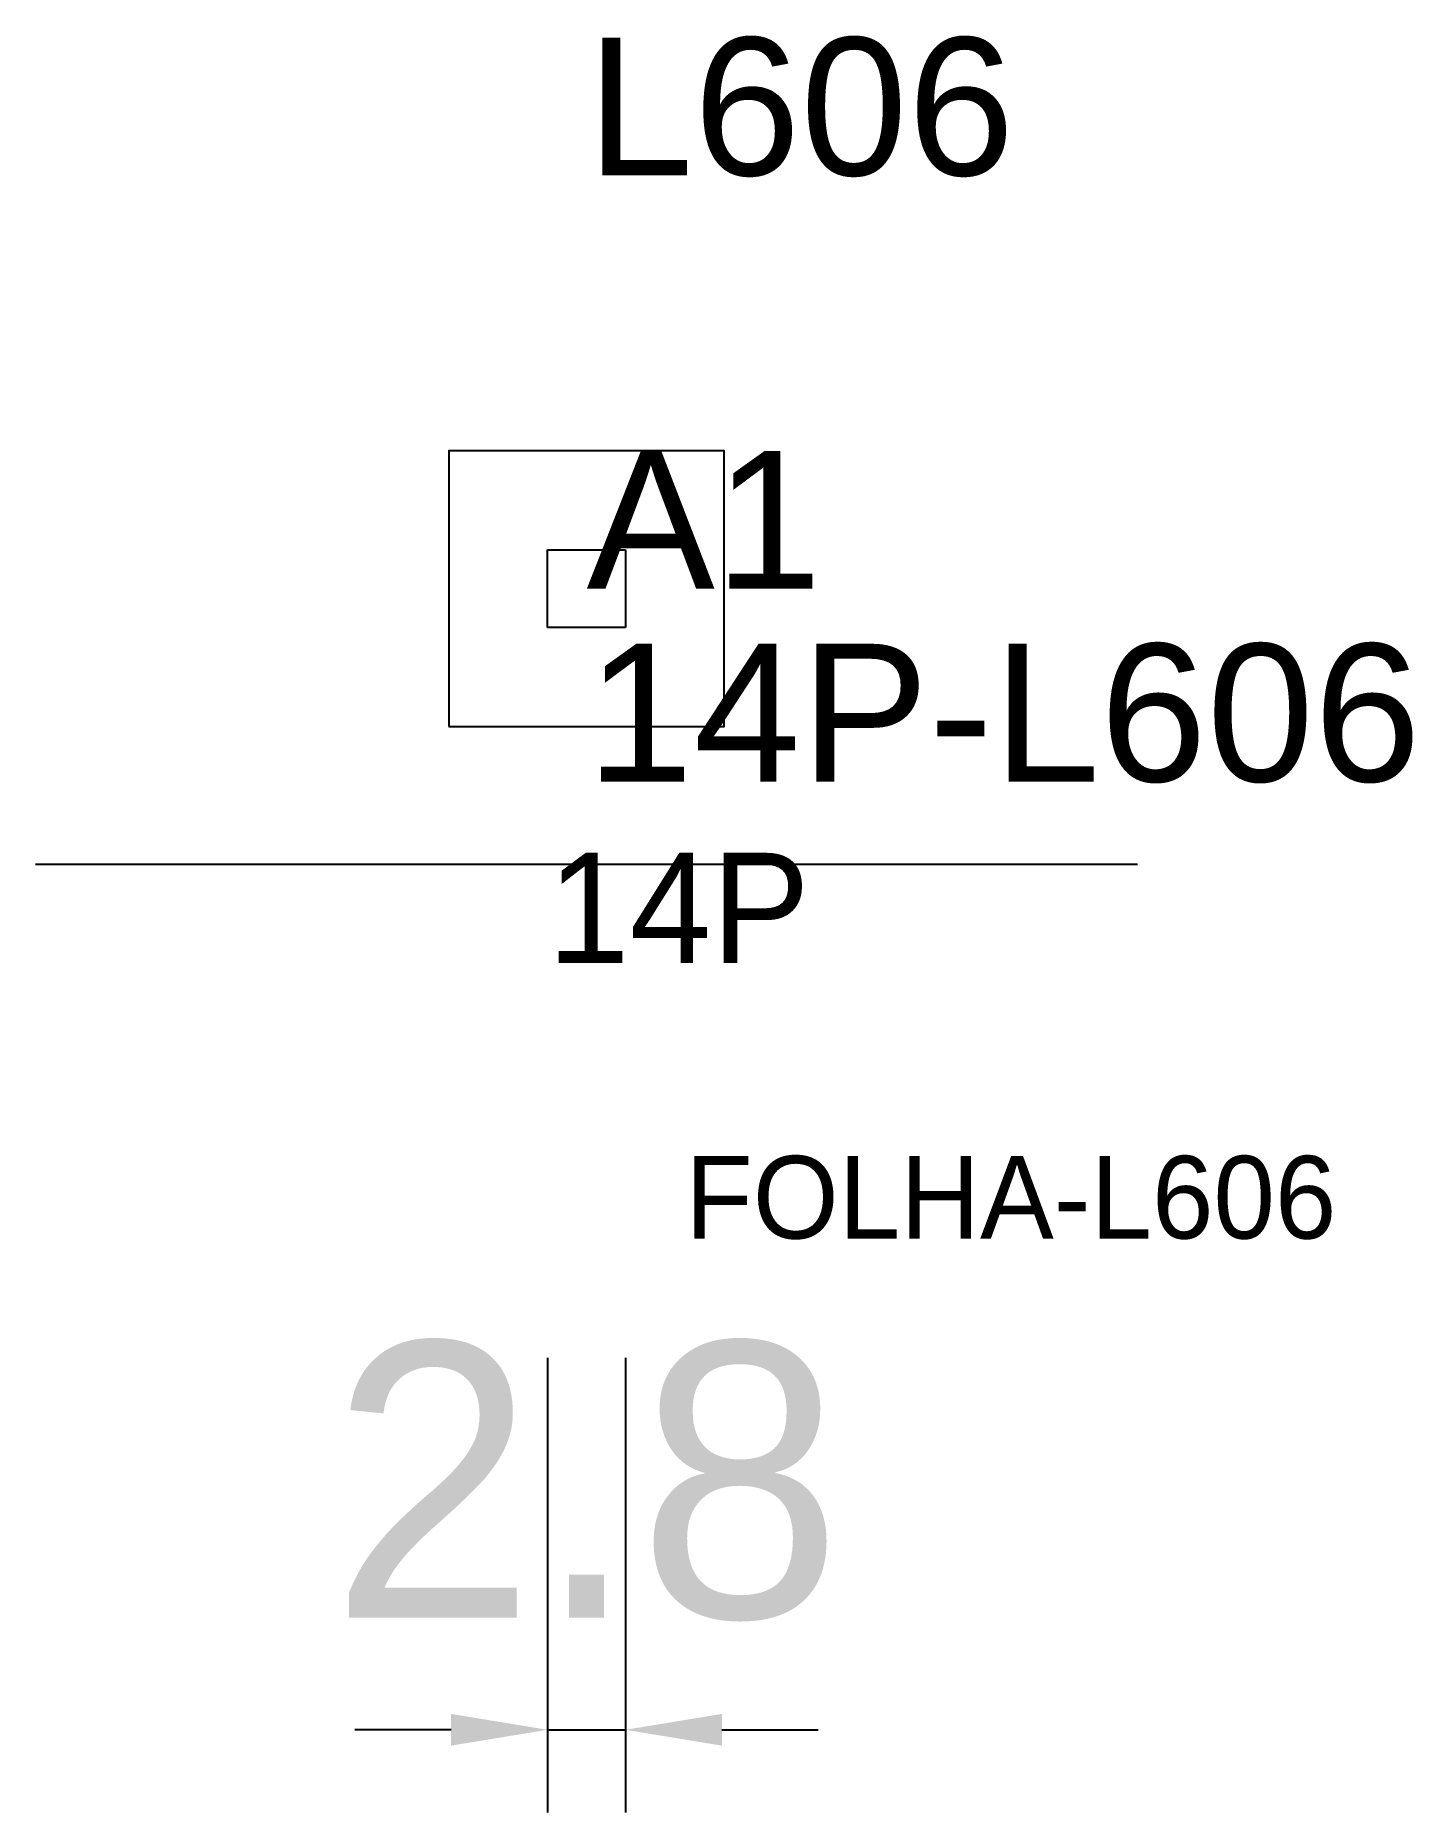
# Model space of a CAD drawing. Header units: metres. Extents: x 203.6 to 253.6, y 155.7 to 220.2.
import ezdxf

# ---------------------------------------------------------------- set-up
doc = ezdxf.new("R2010")
doc.units = ezdxf.units.M
for name, color, linetype in [('3', 3, 'CONTINUOUS'), ('AUX00', 7, 'CONTINUOUS'), ('COTA', 241, 'CONTINUOUS'), ('FOLHA', 255, 'CONTINUOUS'), ('Hachura', 251, 'CONTINUOUS'), ('NOMENCLATURA', 7, 'CONTINUOUS'), ('Nível', 160, 'CONTINUOUS'), ('Painéis', 200, 'CONTINUOUS'), ('Pilares', 5, 'CONTINUOUS'), ('SARR_2.2x7', 40, 'CONTINUOUS')]:
    doc.layers.add(name, color=color, linetype=linetype)
doc.styles.add('ARIAL', font='Arial.ttf')
doc.styles.add('STR_STANDARD', font='arial.ttf')
doc.dimstyles.new('EZ DXF', dxfattribs={"dimtxt": 10, "dimasz": 3.5, "dimexe": 3, "dimexo": 1.5, "dimgap": 1, "dimtad": 1, "dimdec": 1, "dimdsep": 46, "dimcen": 2.5, "dimazin": 3, "dimtfac": 1, "dimtmove": 0, "dimatfit": 3})

msp = doc.modelspace()

# ---------------------------------------------------------------- hatches: boundary and pattern name
at = {"layer": 'Hachura'}
h = msp.add_hatch(dxfattribs=at)
h.set_pattern_fill('ANSI31', scale=50)
h.paths.add_polyline_path([(222.2, 201.5), (225.028, 201.5), (225.028, 198.672), (222.2, 198.672)])
h = msp.add_hatch(dxfattribs=at)
h.set_pattern_fill('ANSI31', scale=50)
h.paths.add_polyline_path([(222.2, 201.5), (225.028, 201.5), (225.028, 198.672), (222.2, 198.672)])

# ---------------------------------------------------------------- linework, layer by layer
at = {"layer": 'Painéis', "color": 200}
for p, q in [((222.2, 201.5), (225.028, 201.5)), ((222.2, 198.672), (222.2, 201.5)), ((222.2, 201.5), (225.028, 201.5)), ((222.2, 198.672), (222.2, 201.5)), ((225.028, 201.5), (225.028, 198.672)), ((225.028, 201.5), (225.028, 198.672)), ((225.028, 198.672), (222.2, 198.672)), ((225.028, 198.672), (222.2, 198.672))]:
    msp.add_line(p, q, dxfattribs=at)
at = {"layer": 'Pilares'}
msp.add_lwpolyline([(218.614, 195.086), (228.614, 195.086), (228.614, 205.086), (218.614, 205.086)], close=True, dxfattribs=at)
msp.add_lwpolyline([(218.614, 195.086), (228.614, 195.086), (228.614, 205.086), (218.614, 205.086)], close=True, dxfattribs=at)
at = {"layer": 'SARR_2.2x7'}
msp.add_line((203.614, 190.086), (243.614, 190.086), dxfattribs=at)
msp.add_line((203.614, 190.086), (243.614, 190.086), dxfattribs=at)

# ---------------------------------------------------------------- texts
at = {"layer": '3', "style": 'STR_STANDARD'}
msp.add_text('A1', height=5, dxfattribs=at).set_placement((223.614, 200.086))
msp.add_text('A1', height=5, dxfattribs=at).set_placement((223.614, 200.086))
at = {"layer": 'AUX00', "style": 'STR_STANDARD'}
msp.add_text('14P-L606', height=5, dxfattribs=at).set_placement((223.614, 193.086))
msp.add_text('14P-L606', height=5, dxfattribs=at).set_placement((223.614, 193.086))
at = {"layer": 'FOLHA'}
msp.add_text('FOLHA-L606', height=3, dxfattribs=at).set_placement((227.2, 176.5))
msp.add_text('FOLHA-L606', height=3, dxfattribs=at).set_placement((227.2, 176.5))
at = {"layer": 'NOMENCLATURA', "insert": (223.614, 220.086), "char_height": 5, "attachment_point": 1, "style": 'ARIAL'}
msp.add_mtext('L606', dxfattribs=at)
msp.add_mtext('L606', dxfattribs=at)
at = {"layer": 'Nível'}
msp.add_text('14P', height=4, dxfattribs=at).set_placement((222.2, 186.5))
msp.add_text('14P', height=4, dxfattribs=at).set_placement((222.2, 186.5))

# ---------------------------------------------------------------- dimensions: what is measured, and where the dimension line sits
at = {"layer": 'COTA'}
msp.add_linear_dim(base=(222.2, 158.672), p1=(222.2, 173.672), p2=(225.028, 173.672), dimstyle='EZ DXF', dxfattribs=at).render()
msp.add_linear_dim(base=(222.2, 158.672), p1=(222.2, 173.672), p2=(225.028, 173.672), dimstyle='EZ DXF', dxfattribs=at).render()

doc.saveas('drawing.dxf')
